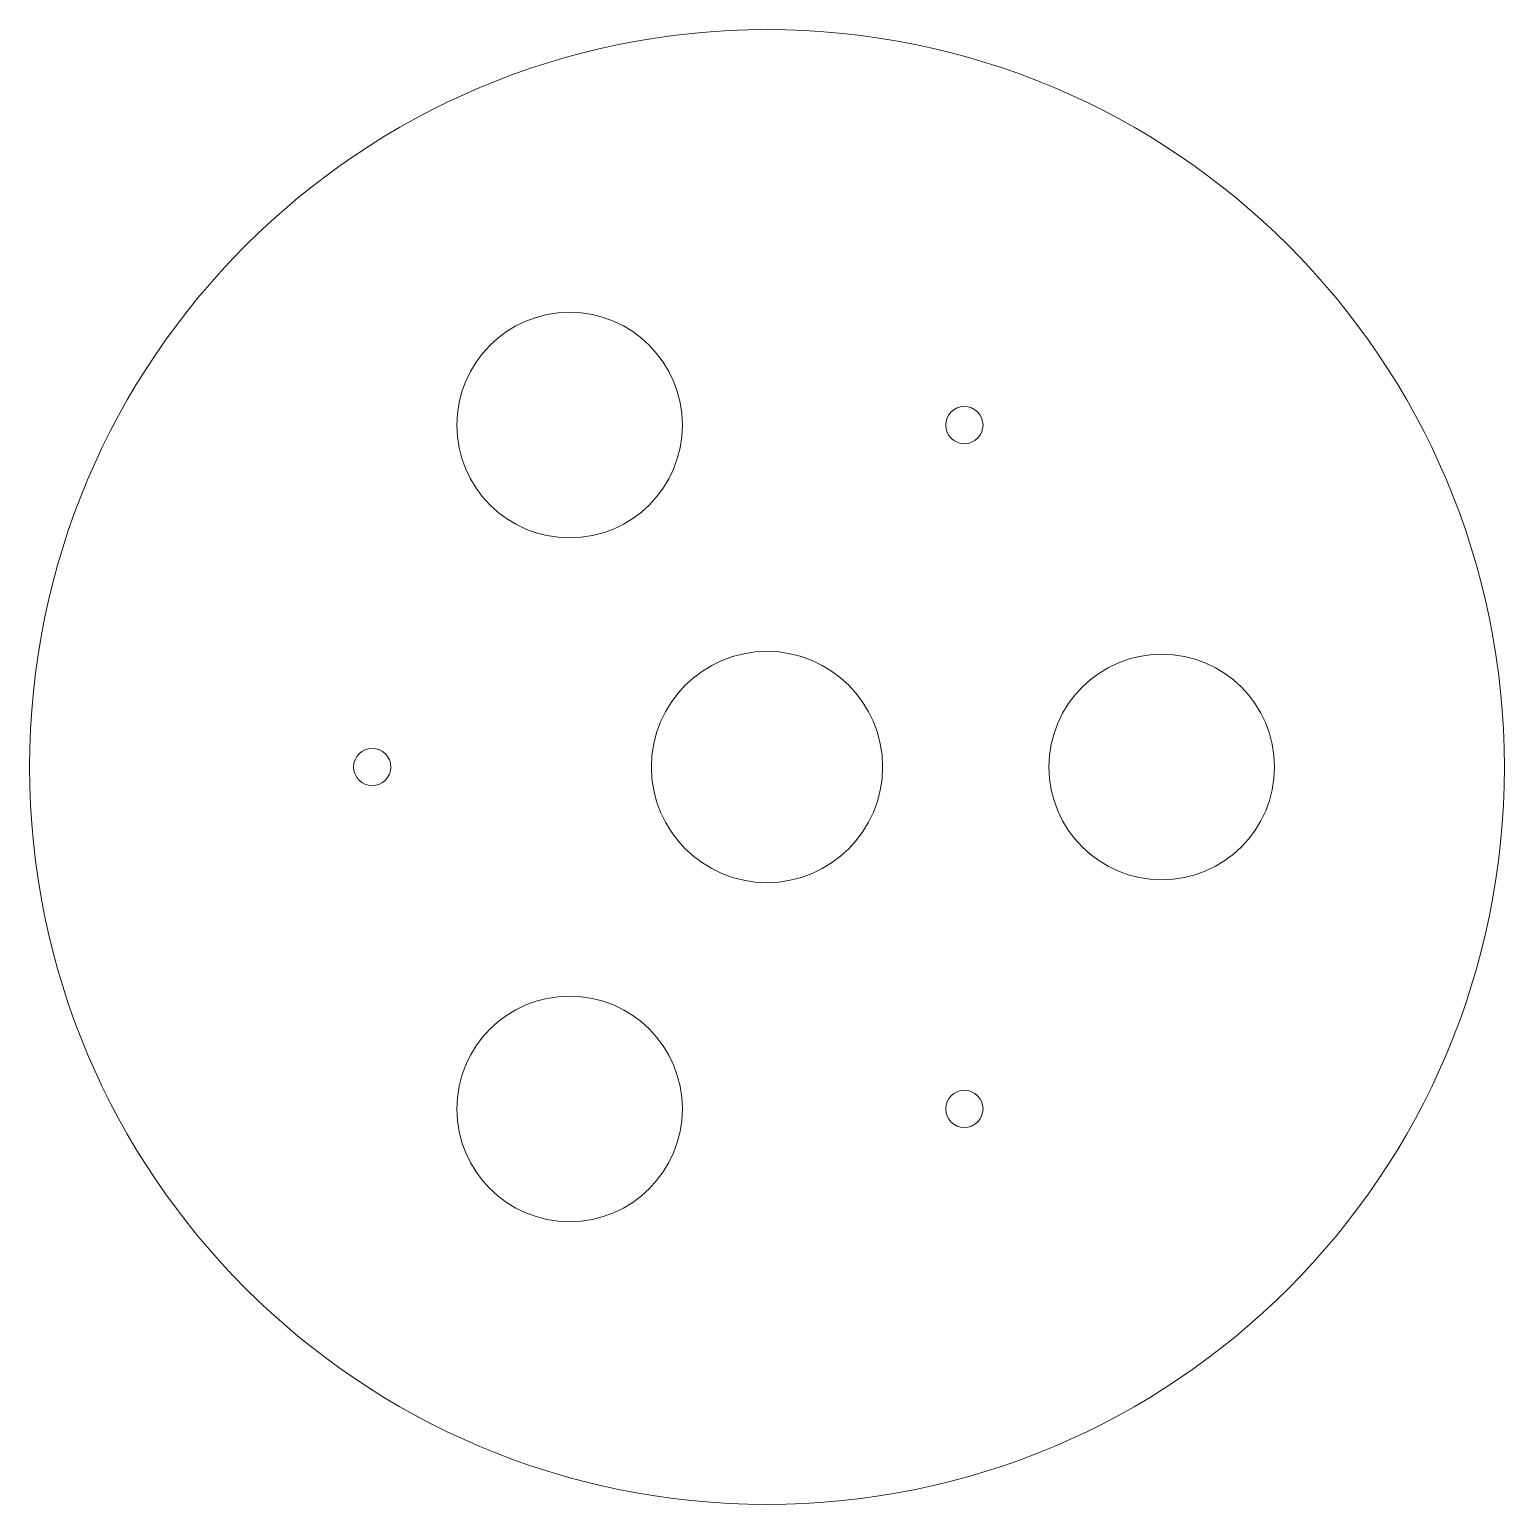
# Model space of a CAD drawing. Header units: millimetres. Extents: x -65 to 65, y -65 to 65.
import ezdxf

# ---------------------------------------------------------------- set-up
doc = ezdxf.new("R2010")
doc.units = ezdxf.units.MM

msp = doc.modelspace()

# ---------------------------------------------------------------- linework, layer by layer
at = {"color": 7, "linetype": 'Continuous', "lineweight": 15}
for centre, radius in [((0, 0), 65.38), ((-17.5, 30.31), 10), ((17.5, 30.31), 1.65), ((0, 0), 10.25), ((35, 0), 10), ((-35, 0), 1.65), ((-17.5, -30.31), 10), ((17.5, -30.31), 1.65)]:
    msp.add_circle(centre, radius, dxfattribs=at)

doc.saveas('drawing.dxf')
